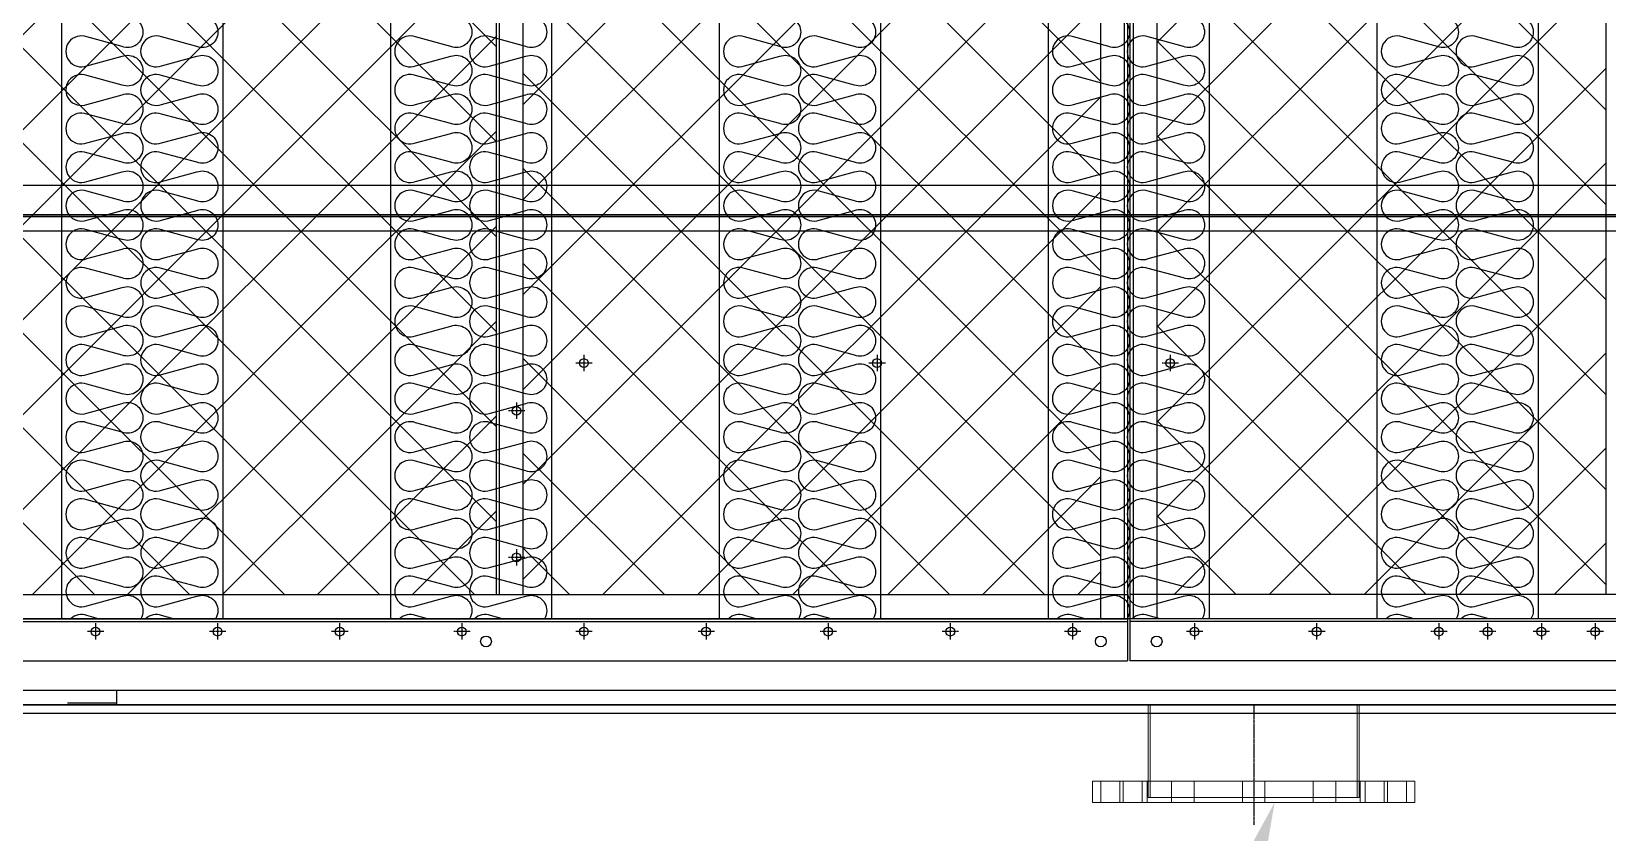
# Model space of a CAD drawing. Header units: millimetres. Extents: x 2911 to 32318, y 2586 to 23381.
# Drawn here: x 21980 to 23446, y 9193 to 9938 of the extents above; entities that cross this region are included whole.
import ezdxf

# ---------------------------------------------------------------- set-up
doc = ezdxf.new("R2010")
doc.units = ezdxf.units.MM
doc.linetypes.add('CENTER', pattern=[2, 1.25, -0.25, 0.25, -0.25])
for name, color, linetype in [('center', 1, 'CENTER'), ('SMS', 220, 'Continuous'), ('냉각탑', 4, 'Continuous'), ('냉각탑_dim', 1, 'Continuous'), ('냉각탑_찬넬방진', 1, 'Continuous')]:
    doc.layers.add(name, color=color, linetype=linetype)

# ---------------------------------------------------------------- blocks, each defined once
blk = doc.blocks.new('2')
at = {"ltscale": 500}
h = blk.add_hatch(dxfattribs=at)
h.set_pattern_fill('ANSI37', color=251, scale=500)
h.set_pattern_definition([(45, (-5391.07, -3196.62), (-44.19417, 44.19417), []), (135, (-5391.07, -3196.62), (-44.19417, -44.19417), [])])
h.paths.add_polyline_path([(22411.8, 12247.2), (21869, 12247.2), (21869, 9414.2), (22411.8, 9414.2)])
h = blk.add_hatch(dxfattribs=at)
h.set_pattern_fill('ANSI37', color=251, scale=500)
h.set_pattern_definition([(45, (-5214.07, -3196.62), (-44.19417, 44.19417), []), (135, (-5214.07, -3196.62), (-44.19417, -44.19417), [])])
h.paths.add_polyline_path([(22974.4, 12247.2), (22436.8, 12247.2), (22436.8, 9414.2), (22974.4, 9414.2)])
h = blk.add_hatch(dxfattribs=at)
h.set_pattern_fill('ANSI37', color=251, scale=500)
h.set_pattern_definition([(45, (-5566.164, -3196.62), (-44.19417, 44.19417), []), (135, (-5566.164, -3196.62), (-44.19417, -44.19417), [])])
h.paths.add_polyline_path([(23026.7, 9414.2), (23444.5, 9414.2), (23444.5, 12247.2), (23026.7, 12247.2)])
at = {"color": 251, "ltscale": 500}
for p, q in [((22999.5, 12308.7), (22999.5, 9352.7)), ((23001.5, 12308.7), (23001.5, 9352.7)), ((22974.4, 12269.7), (22974.4, 9391.7)), ((22996.4, 12269.7), (22996.4, 9391.7)), ((23004.7, 12269.7), (23004.7, 9391.7)), ((23026.7, 12269.7), (23026.7, 9391.7)), ((22411.8, 12247.2), (22411.8, 9414.2)), ((22414.8, 12247.2), (22414.8, 9414.2)), ((22436.8, 12247.2), (22436.8, 9414.2)), ((23444.5, 12247.2), (23444.5, 9414.2)), ((21869, 9414.2), (22999.5, 9414.2)), ((23918.1, 9414.2), (23001.5, 9414.2)), ((21812.5, 9391.7), (22999.5, 9391.7)), ((21849, 9389.2), (22999.5, 9389.2)), ((23918.1, 9391.7), (23001.5, 9391.7)), ((23918.1, 9389.2), (23001.5, 9389.2)), ((21812.5, 9352.7), (22999.5, 9352.7)), ((21813.5, 9352.7), (22999.5, 9352.7)), ((23918.1, 9352.7), (23001.5, 9352.7)), ((23918.1, 9352.7), (23001.5, 9352.7))]:
    blk.add_line(p, q, dxfattribs=at)
at = {"color": 7}
for p, q in [((22007.5, 12269.9), (22007.5, 9391.7)), ((22157.5, 12269.9), (22157.5, 9391.7)), ((22313.5, 12269.9), (22313.5, 9391.7)), ((22463.5, 12269.9), (22463.5, 9391.7)), ((22619.5, 12269.9), (22619.5, 9391.7)), ((22769.5, 12269.9), (22769.5, 9391.7)), ((22925.5, 12269.9), (22925.5, 9391.7)), ((23075.5, 12269.9), (23075.5, 9391.7)), ((23231.5, 12269.9), (23231.5, 9391.7)), ((23381.5, 12269.9), (23381.5, 9391.7)), ((24508.5, 9391.7), (21809.5, 9391.7)), ((21809.5, 9311.7), (24264.5, 9311.7))]:
    blk.add_line(p, q, dxfattribs=at)
for p, q in [((21849.5, 9795.3), (24469.4, 9795.3)), ((21849.5, 9768), (24469.4, 9768)), ((21863.2, 9766.2), (24454.9, 9766.2)), ((24468.5, 9766.2), (21863.2, 9766.2)), ((24454.9, 9752.6), (21863.2, 9752.6)), ((22157.5, 9391.7), (22007.5, 9391.7)), ((22463.5, 9391.7), (22313.5, 9391.7)), ((22769.5, 9391.7), (22619.5, 9391.7)), ((23075.5, 9391.7), (22925.5, 9391.7)), ((23381.5, 9391.7), (23231.5, 9391.7)), ((21863.2, 9325.3), (24454.9, 9325.3)), ((22013.2, 9313.5), (22058.6, 9313.5)), ((22058.6, 9325.3), (22058.6, 9311.6)), ((21809.5, 9311.7), (24264.5, 9311.7)), ((24509.4, 9311.6), (21959.5, 9311.6)), ((21999.5, 9311.6), (24509.4, 9311.6))]:
    blk.add_line(p, q)
at = {"color": 7, "lineweight": 15}
for p, q in [((23018.6, 9311.6), (23018.6, 9240.7)), ((23020.4, 9311.6), (23020.4, 9225.3)), ((23213.2, 9311.6), (23213.2, 9225.3)), ((23215, 9311.6), (23215, 9240.7)), ((23116.8, 9240.7), (22966.8, 9240.7)), ((22966.8, 9240.7), (22966.8, 9220.7)), ((22974.5, 9220.7), (22974.5, 9240.7)), ((22992.2, 9220.7), (22992.2, 9240.7)), ((22992.2, 9220.7), (22992.2, 9240.7)), ((22995.4, 9220.7), (22995.4, 9240.7)), ((23013.1, 9220.7), (23013.1, 9240.7)), ((23013.1, 9220.7), (23013.1, 9240.7)), ((23017.7, 9240.7), (23017.7, 9220.7)), ((23018.6, 9240.7), (23018.6, 9225.3)), ((23040.4, 9220.7), (23040.4, 9240.7)), ((23040.4, 9220.7), (23040.4, 9240.7)), ((23061.3, 9220.7), (23061.3, 9240.7)), ((23061.3, 9220.7), (23061.3, 9240.7)), ((23106.3, 9220.7), (23106.3, 9240.7)), ((23106.3, 9220.7), (23106.3, 9240.7)), ((23266.8, 9240.7), (23116.8, 9240.7)), ((23127.2, 9220.7), (23127.2, 9240.7)), ((23127.2, 9220.7), (23127.2, 9240.7)), ((23172.2, 9220.7), (23172.2, 9240.7)), ((23172.2, 9220.7), (23172.2, 9240.7)), ((23193.2, 9220.7), (23193.2, 9240.7)), ((23193.2, 9220.7), (23193.2, 9240.7)), ((23215, 9240.7), (23215, 9225.3)), ((23215.9, 9240.7), (23215.9, 9220.7)), ((23220.5, 9220.7), (23220.5, 9240.7)), ((23220.5, 9220.7), (23220.5, 9240.7)), ((23238.2, 9220.7), (23238.2, 9240.7)), ((23241.4, 9220.7), (23241.4, 9240.7)), ((23241.4, 9220.7), (23241.4, 9240.7)), ((23259.1, 9220.7), (23259.1, 9240.7)), ((23266.8, 9240.7), (23266.8, 9220.7)), ((23116.8, 9225.3), (23018.6, 9225.3)), ((23116.8, 9225.3), (23020.4, 9225.3)), ((23215, 9225.3), (23116.8, 9225.3)), ((23116.8, 9220.7), (22966.8, 9220.7)), ((23266.8, 9220.7), (23116.8, 9220.7))]:
    blk.add_line(p, q, dxfattribs=at)
at = {"ltscale": 500, "elevation": 0}
blk.add_lwpolyline([(21809.5, 12020.7), (24509.4, 12020.7), (24509.4, 9311.6), (21809.5, 9311.6)], close=True, dxfattribs=at)
for centre in [(22493.6, 9629.8), (22766.3, 9629.8), (23039.1, 9629.8), (22430.9, 9585.3), (22430.9, 9448.9), (22039.1, 9379.8), (22152.7, 9379.8), (22266.3, 9379.8), (22380, 9379.8), (22493.6, 9379.8), (22607.2, 9379.8), (22720.9, 9379.8), (22834.5, 9379.8), (22948.2, 9379.8), (23061.8, 9379.8), (23175.4, 9379.8), (23289.1, 9379.8), (23334.5, 9379.8), (23384.5, 9379.8), (23434.5, 9379.8)]:
    blk.add_circle(centre, 4.09)
at = {"color": 251, "ltscale": 500}
for centre in [(22402.5, 9370.7), (22974.5, 9370.7), (23026.5, 9370.7)]:
    blk.add_circle(centre, 5, dxfattribs=at)
at = {"layer": 'center'}
for p, q in [((22493.6, 9637.6), (22493.6, 9622.1)), ((22766.3, 9637.6), (22766.3, 9622.1)), ((23039.1, 9637.6), (23039.1, 9622.1)), ((22501.3, 9629.8), (22485.9, 9629.8)), ((22774.1, 9629.8), (22758.6, 9629.8)), ((23046.8, 9629.8), (23031.3, 9629.8)), ((22430.9, 9593), (22430.9, 9577.6)), ((22438.6, 9585.3), (22423.2, 9585.3)), ((22438.6, 9448.9), (22423.2, 9448.9)), ((22430.9, 9456.6), (22430.9, 9441.2)), ((22039.1, 9387.6), (22039.1, 9372.1)), ((22152.7, 9387.6), (22152.7, 9372.1)), ((22266.3, 9387.6), (22266.3, 9372.1)), ((22380, 9387.6), (22380, 9372.1)), ((22493.6, 9387.6), (22493.6, 9372.1)), ((22607.2, 9387.6), (22607.2, 9372.1)), ((22720.9, 9387.6), (22720.9, 9372.1)), ((22834.5, 9387.6), (22834.5, 9372.1)), ((22948.2, 9387.6), (22948.2, 9372.1)), ((23061.8, 9387.6), (23061.8, 9372.1)), ((23175.4, 9387.6), (23175.4, 9372.1)), ((23289.1, 9387.6), (23289.1, 9372.1)), ((23334.5, 9387.6), (23334.5, 9372.1)), ((23384.5, 9387.6), (23384.5, 9372.1)), ((23434.5, 9387.6), (23434.5, 9372.1)), ((22046.8, 9379.8), (22031.3, 9379.8)), ((22160.4, 9379.8), (22145, 9379.8)), ((22274.1, 9379.8), (22258.6, 9379.8)), ((22387.7, 9379.8), (22372.2, 9379.8)), ((22501.3, 9379.8), (22485.9, 9379.8)), ((22615, 9379.8), (22599.5, 9379.8)), ((22728.6, 9379.8), (22713.2, 9379.8)), ((22842.2, 9379.8), (22826.8, 9379.8)), ((22955.9, 9379.8), (22940.4, 9379.8)), ((23069.5, 9379.8), (23054.1, 9379.8)), ((23183.2, 9379.8), (23167.7, 9379.8)), ((23296.8, 9379.8), (23281.3, 9379.8)), ((23342.2, 9379.8), (23326.8, 9379.8)), ((23392.2, 9379.8), (23376.8, 9379.8)), ((23442.2, 9379.8), (23426.8, 9379.8)), ((23116.8, 9311.6), (23116.8, 9199.5))]:
    blk.add_line(p, q, dxfattribs=at)
at = {"layer": 'SMS', "color": 5}
for points in [[(22063.9, 9951.3, -0.524856), (22083.3, 9937.9, -0.524856), (22063.9, 9924.5), (22031, 9933.4, 1.449198), (22031, 9906.5), (22063.9, 9915.4, -0.524856), (22083.3, 9902, -0.524856), (22063.9, 9888.6), (22031, 9897.5, 1.449198), (22031, 9870.6), (22063.9, 9879.5, -0.524856), (22083.3, 9866.1, -0.524856), (22063.9, 9852.7), (22031, 9861.6, 1.449198), (22031, 9834.7), (22063.9, 9843.6, -0.524856), (22083.3, 9830.2, -0.524856), (22063.9, 9816.7), (22031, 9825.6, 1.449198), (22031, 9798.8), (22063.9, 9807.7, -0.524856), (22083.3, 9794.3, -0.524856), (22063.9, 9780.8), (22031, 9789.7, 1.449198), (22031, 9762.9), (22063.9, 9771.8, -0.524856), (22083.3, 9758.4, -0.524856), (22063.9, 9744.9), (22031, 9753.8, 1.449198), (22031, 9727), (22063.9, 9735.9, -0.524856), (22083.3, 9722.4, -0.524856), (22063.9, 9709), (22031, 9717.9, 1.449198), (22031, 9691.1), (22063.9, 9700, -0.524856), (22083.3, 9686.5, -0.524856), (22063.9, 9673.1), (22031, 9682, 1.449198), (22031, 9655.1), (22063.9, 9664.1, -0.524856), (22083.3, 9650.6, -0.524856), (22063.9, 9637.2), (22031, 9646.1, 1.449198), (22031, 9619.2), (22063.9, 9628.1, -0.524856), (22083.3, 9614.7, -0.524856), (22063.9, 9601.3), (22031, 9610.2, 1.449198), (22031, 9583.3), (22063.9, 9592.2, -0.524856), (22083.3, 9578.8, -0.524856), (22063.9, 9565.4), (22031, 9574.3, 1.449198), (22031, 9547.4), (22063.9, 9556.3, -0.524856), (22083.3, 9542.9, -0.524856), (22063.9, 9529.5), (22031, 9538.4, 1.449198), (22031, 9511.5), (22063.9, 9520.4, -0.524856), (22083.3, 9507, -0.524856), (22063.9, 9493.6), (22031, 9502.5, 1.449198), (22031, 9475.6), (22063.9, 9484.5, -0.524856), (22083.3, 9471.1, -0.524856), (22063.9, 9457.6), (22031, 9466.5, 1.449198), (22031, 9439.7), (22063.9, 9448.6, -0.524856), (22083.3, 9435.2, -0.524856), (22063.9, 9421.7), (22031, 9430.6, 1.449198), (22031, 9403.8), (22063.9, 9412.7, -0.524856), (22083.3, 9399.3, -0.1385), (22081.2, 9391.7, -0.1385)], [(22133.5, 9951.3, -0.524856), (22153, 9937.9, -0.524856), (22133.5, 9924.5), (22100.6, 9933.4, 1.449198), (22100.6, 9906.5), (22133.5, 9915.4, -0.524856), (22153, 9902, -0.524856), (22133.5, 9888.6), (22100.6, 9897.5, 1.449198), (22100.6, 9870.6), (22133.5, 9879.5, -0.524856), (22153, 9866.1, -0.524856), (22133.5, 9852.7), (22100.6, 9861.6, 1.449198), (22100.6, 9834.7), (22133.5, 9843.6, -0.524856), (22153, 9830.2, -0.524856), (22133.5, 9816.7), (22100.6, 9825.6, 1.449198), (22100.6, 9798.8), (22133.5, 9807.7, -0.524856), (22153, 9794.3, -0.524856), (22133.5, 9780.8), (22100.6, 9789.7, 1.449198), (22100.6, 9762.9), (22133.5, 9771.8, -0.524856), (22153, 9758.4, -0.524856), (22133.5, 9744.9), (22100.6, 9753.8, 1.449198), (22100.6, 9727), (22133.5, 9735.9, -0.524856), (22153, 9722.4, -0.524856), (22133.5, 9709), (22100.6, 9717.9, 1.449198), (22100.6, 9691.1), (22133.5, 9700, -0.524856), (22153, 9686.5, -0.524856), (22133.5, 9673.1), (22100.6, 9682, 1.449198), (22100.6, 9655.1), (22133.5, 9664.1, -0.524856), (22153, 9650.6, -0.524856), (22133.5, 9637.2), (22100.6, 9646.1, 1.449198), (22100.6, 9619.2), (22133.5, 9628.1, -0.524856), (22153, 9614.7, -0.524856), (22133.5, 9601.3), (22100.6, 9610.2, 1.449198), (22100.6, 9583.3), (22133.5, 9592.2, -0.524856), (22153, 9578.8, -0.524856), (22133.5, 9565.4), (22100.6, 9574.3, 1.449198), (22100.6, 9547.4), (22133.5, 9556.3, -0.524856), (22153, 9542.9, -0.524856), (22133.5, 9529.5), (22100.6, 9538.4, 1.449198), (22100.6, 9511.5), (22133.5, 9520.4, -0.524856), (22153, 9507, -0.524856), (22133.5, 9493.6), (22100.6, 9502.5, 1.449198), (22100.6, 9475.6), (22133.5, 9484.5, -0.524856), (22153, 9471.1, -0.524856), (22133.5, 9457.6), (22100.6, 9466.5, 1.449198), (22100.6, 9439.7), (22133.5, 9448.6, -0.524856), (22153, 9435.2, -0.524856), (22133.5, 9421.7), (22100.6, 9430.6, 1.449198), (22100.6, 9403.8), (22133.5, 9412.7, -0.524856), (22153, 9399.3, -0.1385), (22150.8, 9391.7, -0.1385)], [(22369.9, 9951.3, -0.524856), (22389.3, 9937.9, -0.524856), (22369.9, 9924.5), (22337, 9933.4, 1.449198), (22337, 9906.5), (22369.9, 9915.4, -0.524856), (22389.3, 9902, -0.524856), (22369.9, 9888.6), (22337, 9897.5, 1.449198), (22337, 9870.6), (22369.9, 9879.5, -0.524856), (22389.3, 9866.1, -0.524856), (22369.9, 9852.7), (22337, 9861.6, 1.449198), (22337, 9834.7), (22369.9, 9843.6, -0.524856), (22389.3, 9830.2, -0.524856), (22369.9, 9816.7), (22337, 9825.6, 1.449198), (22337, 9798.8), (22369.9, 9807.7, -0.524856), (22389.3, 9794.3, -0.524856), (22369.9, 9780.8), (22337, 9789.7, 1.449198), (22337, 9762.9), (22369.9, 9771.8, -0.524856), (22389.3, 9758.4, -0.524856), (22369.9, 9744.9), (22337, 9753.8, 1.449198), (22337, 9727), (22369.9, 9735.9, -0.524856), (22389.3, 9722.4, -0.524856), (22369.9, 9709), (22337, 9717.9, 1.449198), (22337, 9691.1), (22369.9, 9700, -0.524856), (22389.3, 9686.5, -0.524856), (22369.9, 9673.1), (22337, 9682, 1.449198), (22337, 9655.1), (22369.9, 9664.1, -0.524856), (22389.3, 9650.6, -0.524856), (22369.9, 9637.2), (22337, 9646.1, 1.449198), (22337, 9619.2), (22369.9, 9628.1, -0.524856), (22389.3, 9614.7, -0.524856), (22369.9, 9601.3), (22337, 9610.2, 1.449198), (22337, 9583.3), (22369.9, 9592.2, -0.524856), (22389.3, 9578.8, -0.524856), (22369.9, 9565.4), (22337, 9574.3, 1.449198), (22337, 9547.4), (22369.9, 9556.3, -0.524856), (22389.3, 9542.9, -0.524856), (22369.9, 9529.5), (22337, 9538.4, 1.449198), (22337, 9511.5), (22369.9, 9520.4, -0.524856), (22389.3, 9507, -0.524856), (22369.9, 9493.6), (22337, 9502.5, 1.449198), (22337, 9475.6), (22369.9, 9484.5, -0.524856), (22389.3, 9471.1, -0.524856), (22369.9, 9457.6), (22337, 9466.5, 1.449198), (22337, 9439.7), (22369.9, 9448.6, -0.524856), (22389.3, 9435.2, -0.524856), (22369.9, 9421.7), (22337, 9430.6, 1.449198), (22337, 9403.8), (22369.9, 9412.7, -0.524856), (22389.3, 9399.3, -0.1385), (22387.2, 9391.7, -0.1385)], [(22439.5, 9951.3, -0.524856), (22459, 9937.9, -0.524856), (22439.5, 9924.5), (22406.6, 9933.4, 1.449198), (22406.6, 9906.5), (22439.5, 9915.4, -0.524856), (22459, 9902, -0.524856), (22439.5, 9888.6), (22406.6, 9897.5, 1.449198), (22406.6, 9870.6), (22439.5, 9879.5, -0.524856), (22459, 9866.1, -0.524856), (22439.5, 9852.7), (22406.6, 9861.6, 1.449198), (22406.6, 9834.7), (22439.5, 9843.6, -0.524856), (22459, 9830.2, -0.524856), (22439.5, 9816.7), (22406.6, 9825.6, 1.449198), (22406.6, 9798.8), (22439.5, 9807.7, -0.524856), (22459, 9794.3, -0.524856), (22439.5, 9780.8), (22406.6, 9789.7, 1.449198), (22406.6, 9762.9), (22439.5, 9771.8, -0.524856), (22459, 9758.4, -0.524856), (22439.5, 9744.9), (22406.6, 9753.8, 1.449198), (22406.6, 9727), (22439.5, 9735.9, -0.524856), (22459, 9722.4, -0.524856), (22439.5, 9709), (22406.6, 9717.9, 1.449198), (22406.6, 9691.1), (22439.5, 9700, -0.524856), (22459, 9686.5, -0.524856), (22439.5, 9673.1), (22406.6, 9682, 1.449198), (22406.6, 9655.1), (22439.5, 9664.1, -0.524856), (22459, 9650.6, -0.524856), (22439.5, 9637.2), (22406.6, 9646.1, 1.449198), (22406.6, 9619.2), (22439.5, 9628.1, -0.524856), (22459, 9614.7, -0.524856), (22439.5, 9601.3), (22406.6, 9610.2, 1.449198), (22406.6, 9583.3), (22439.5, 9592.2, -0.524856), (22459, 9578.8, -0.524856), (22439.5, 9565.4), (22406.6, 9574.3, 1.449198), (22406.6, 9547.4), (22439.5, 9556.3, -0.524856), (22459, 9542.9, -0.524856), (22439.5, 9529.5), (22406.6, 9538.4, 1.449198), (22406.6, 9511.5), (22439.5, 9520.4, -0.524856), (22459, 9507, -0.524856), (22439.5, 9493.6), (22406.6, 9502.5, 1.449198), (22406.6, 9475.6), (22439.5, 9484.5, -0.524856), (22459, 9471.1, -0.524856), (22439.5, 9457.6), (22406.6, 9466.5, 1.449198), (22406.6, 9439.7), (22439.5, 9448.6, -0.524856), (22459, 9435.2, -0.524856), (22439.5, 9421.7), (22406.6, 9430.6, 1.449198), (22406.6, 9403.8), (22439.5, 9412.7, -0.524856), (22459, 9399.3, -0.1385), (22456.8, 9391.7, -0.1385)], [(22675.9, 9951.3, -0.524856), (22695.3, 9937.9, -0.524856), (22675.9, 9924.5), (22643, 9933.4, 1.449198), (22643, 9906.5), (22675.9, 9915.4, -0.524856), (22695.3, 9902, -0.524856), (22675.9, 9888.6), (22643, 9897.5, 1.449198), (22643, 9870.6), (22675.9, 9879.5, -0.524856), (22695.3, 9866.1, -0.524856), (22675.9, 9852.7), (22643, 9861.6, 1.449198), (22643, 9834.7), (22675.9, 9843.6, -0.524856), (22695.3, 9830.2, -0.524856), (22675.9, 9816.7), (22643, 9825.6, 1.449198), (22643, 9798.8), (22675.9, 9807.7, -0.524856), (22695.3, 9794.3, -0.524856), (22675.9, 9780.8), (22643, 9789.7, 1.449198), (22643, 9762.9), (22675.9, 9771.8, -0.524856), (22695.3, 9758.4, -0.524856), (22675.9, 9744.9), (22643, 9753.8, 1.449198), (22643, 9727), (22675.9, 9735.9, -0.524856), (22695.3, 9722.4, -0.524856), (22675.9, 9709), (22643, 9717.9, 1.449198), (22643, 9691.1), (22675.9, 9700, -0.524856), (22695.3, 9686.5, -0.524856), (22675.9, 9673.1), (22643, 9682, 1.449198), (22643, 9655.1), (22675.9, 9664.1, -0.524856), (22695.3, 9650.6, -0.524856), (22675.9, 9637.2), (22643, 9646.1, 1.449198), (22643, 9619.2), (22675.9, 9628.1, -0.524856), (22695.3, 9614.7, -0.524856), (22675.9, 9601.3), (22643, 9610.2, 1.449198), (22643, 9583.3), (22675.9, 9592.2, -0.524856), (22695.3, 9578.8, -0.524856), (22675.9, 9565.4), (22643, 9574.3, 1.449198), (22643, 9547.4), (22675.9, 9556.3, -0.524856), (22695.3, 9542.9, -0.524856), (22675.9, 9529.5), (22643, 9538.4, 1.449198), (22643, 9511.5), (22675.9, 9520.4, -0.524856), (22695.3, 9507, -0.524856), (22675.9, 9493.6), (22643, 9502.5, 1.449198), (22643, 9475.6), (22675.9, 9484.5, -0.524856), (22695.3, 9471.1, -0.524856), (22675.9, 9457.6), (22643, 9466.5, 1.449198), (22643, 9439.7), (22675.9, 9448.6, -0.524856), (22695.3, 9435.2, -0.524856), (22675.9, 9421.7), (22643, 9430.6, 1.449198), (22643, 9403.8), (22675.9, 9412.7, -0.524856), (22695.3, 9399.3, -0.1385), (22693.2, 9391.7, -0.1385)], [(22745.5, 9951.3, -0.524856), (22765, 9937.9, -0.524856), (22745.5, 9924.5), (22712.6, 9933.4, 1.449198), (22712.6, 9906.5), (22745.5, 9915.4, -0.524856), (22765, 9902, -0.524856), (22745.5, 9888.6), (22712.6, 9897.5, 1.449198), (22712.6, 9870.6), (22745.5, 9879.5, -0.524856), (22765, 9866.1, -0.524856), (22745.5, 9852.7), (22712.6, 9861.6, 1.449198), (22712.6, 9834.7), (22745.5, 9843.6, -0.524856), (22765, 9830.2, -0.524856), (22745.5, 9816.7), (22712.6, 9825.6, 1.449198), (22712.6, 9798.8), (22745.5, 9807.7, -0.524856), (22765, 9794.3, -0.524856), (22745.5, 9780.8), (22712.6, 9789.7, 1.449198), (22712.6, 9762.9), (22745.5, 9771.8, -0.524856), (22765, 9758.4, -0.524856), (22745.5, 9744.9), (22712.6, 9753.8, 1.449198), (22712.6, 9727), (22745.5, 9735.9, -0.524856), (22765, 9722.4, -0.524856), (22745.5, 9709), (22712.6, 9717.9, 1.449198), (22712.6, 9691.1), (22745.5, 9700, -0.524856), (22765, 9686.5, -0.524856), (22745.5, 9673.1), (22712.6, 9682, 1.449198), (22712.6, 9655.1), (22745.5, 9664.1, -0.524856), (22765, 9650.6, -0.524856), (22745.5, 9637.2), (22712.6, 9646.1, 1.449198), (22712.6, 9619.2), (22745.5, 9628.1, -0.524856), (22765, 9614.7, -0.524856), (22745.5, 9601.3), (22712.6, 9610.2, 1.449198), (22712.6, 9583.3), (22745.5, 9592.2, -0.524856), (22765, 9578.8, -0.524856), (22745.5, 9565.4), (22712.6, 9574.3, 1.449198), (22712.6, 9547.4), (22745.5, 9556.3, -0.524856), (22765, 9542.9, -0.524856), (22745.5, 9529.5), (22712.6, 9538.4, 1.449198), (22712.6, 9511.5), (22745.5, 9520.4, -0.524856), (22765, 9507, -0.524856), (22745.5, 9493.6), (22712.6, 9502.5, 1.449198), (22712.6, 9475.6), (22745.5, 9484.5, -0.524856), (22765, 9471.1, -0.524856), (22745.5, 9457.6), (22712.6, 9466.5, 1.449198), (22712.6, 9439.7), (22745.5, 9448.6, -0.524856), (22765, 9435.2, -0.524856), (22745.5, 9421.7), (22712.6, 9430.6, 1.449198), (22712.6, 9403.8), (22745.5, 9412.7, -0.524856), (22765, 9399.3, -0.1385), (22762.8, 9391.7, -0.1385)], [(22981.9, 9951.3, -0.524856), (23001.3, 9937.9, -0.524856), (22981.9, 9924.5), (22949, 9933.4, 1.449198), (22949, 9906.5), (22981.9, 9915.4, -0.524856), (23001.3, 9902, -0.524856), (22981.9, 9888.6), (22949, 9897.5, 1.449198), (22949, 9870.6), (22981.9, 9879.5, -0.524856), (23001.3, 9866.1, -0.524856), (22981.9, 9852.7), (22949, 9861.6, 1.449198), (22949, 9834.7), (22981.9, 9843.6, -0.524856), (23001.3, 9830.2, -0.524856), (22981.9, 9816.7), (22949, 9825.6, 1.449198), (22949, 9798.8), (22981.9, 9807.7, -0.524856), (23001.3, 9794.3, -0.524856), (22981.9, 9780.8), (22949, 9789.7, 1.449198), (22949, 9762.9), (22981.9, 9771.8, -0.524856), (23001.3, 9758.4, -0.524856), (22981.9, 9744.9), (22949, 9753.8, 1.449198), (22949, 9727), (22981.9, 9735.9, -0.524856), (23001.3, 9722.4, -0.524856), (22981.9, 9709), (22949, 9717.9, 1.449198), (22949, 9691.1), (22981.9, 9700, -0.524856), (23001.3, 9686.5, -0.524856), (22981.9, 9673.1), (22949, 9682, 1.449198), (22949, 9655.1), (22981.9, 9664.1, -0.524856), (23001.3, 9650.6, -0.524856), (22981.9, 9637.2), (22949, 9646.1, 1.449198), (22949, 9619.2), (22981.9, 9628.1, -0.524856), (23001.3, 9614.7, -0.524856), (22981.9, 9601.3), (22949, 9610.2, 1.449198), (22949, 9583.3), (22981.9, 9592.2, -0.524856), (23001.3, 9578.8, -0.524856), (22981.9, 9565.4), (22949, 9574.3, 1.449198), (22949, 9547.4), (22981.9, 9556.3, -0.524856), (23001.3, 9542.9, -0.524856), (22981.9, 9529.5), (22949, 9538.4, 1.449198), (22949, 9511.5), (22981.9, 9520.4, -0.524856), (23001.3, 9507, -0.524856), (22981.9, 9493.6), (22949, 9502.5, 1.449198), (22949, 9475.6), (22981.9, 9484.5, -0.524856), (23001.3, 9471.1, -0.524856), (22981.9, 9457.6), (22949, 9466.5, 1.449198), (22949, 9439.7), (22981.9, 9448.6, -0.524856), (23001.3, 9435.2, -0.524856), (22981.9, 9421.7), (22949, 9430.6, 1.449198), (22949, 9403.8), (22981.9, 9412.7, -0.524856), (23001.3, 9399.3, -0.1385), (22999.2, 9391.7, -0.1385)], [(23051.5, 9951.3, -0.524856), (23071, 9937.9, -0.524856), (23051.5, 9924.5), (23018.6, 9933.4, 1.449198), (23018.6, 9906.5), (23051.5, 9915.4, -0.524856), (23071, 9902, -0.524856), (23051.5, 9888.6), (23018.6, 9897.5, 1.449198), (23018.6, 9870.6), (23051.5, 9879.5, -0.524856), (23071, 9866.1, -0.524856), (23051.5, 9852.7), (23018.6, 9861.6, 1.449198), (23018.6, 9834.7), (23051.5, 9843.6, -0.524856), (23071, 9830.2, -0.524856), (23051.5, 9816.7), (23018.6, 9825.6, 1.449198), (23018.6, 9798.8), (23051.5, 9807.7, -0.524856), (23071, 9794.3, -0.524856), (23051.5, 9780.8), (23018.6, 9789.7, 1.449198), (23018.6, 9762.9), (23051.5, 9771.8, -0.524856), (23071, 9758.4, -0.524856), (23051.5, 9744.9), (23018.6, 9753.8, 1.449198), (23018.6, 9727), (23051.5, 9735.9, -0.524856), (23071, 9722.4, -0.524856), (23051.5, 9709), (23018.6, 9717.9, 1.449198), (23018.6, 9691.1), (23051.5, 9700, -0.524856), (23071, 9686.5, -0.524856), (23051.5, 9673.1), (23018.6, 9682, 1.449198), (23018.6, 9655.1), (23051.5, 9664.1, -0.524856), (23071, 9650.6, -0.524856), (23051.5, 9637.2), (23018.6, 9646.1, 1.449198), (23018.6, 9619.2), (23051.5, 9628.1, -0.524856), (23071, 9614.7, -0.524856), (23051.5, 9601.3), (23018.6, 9610.2, 1.449198), (23018.6, 9583.3), (23051.5, 9592.2, -0.524856), (23071, 9578.8, -0.524856), (23051.5, 9565.4), (23018.6, 9574.3, 1.449198), (23018.6, 9547.4), (23051.5, 9556.3, -0.524856), (23071, 9542.9, -0.524856), (23051.5, 9529.5), (23018.6, 9538.4, 1.449198), (23018.6, 9511.5), (23051.5, 9520.4, -0.524856), (23071, 9507, -0.524856), (23051.5, 9493.6), (23018.6, 9502.5, 1.449198), (23018.6, 9475.6), (23051.5, 9484.5, -0.524856), (23071, 9471.1, -0.524856), (23051.5, 9457.6), (23018.6, 9466.5, 1.449198), (23018.6, 9439.7), (23051.5, 9448.6, -0.524856), (23071, 9435.2, -0.524856), (23051.5, 9421.7), (23018.6, 9430.6, 1.449198), (23018.6, 9403.8), (23051.5, 9412.7, -0.524856), (23071, 9399.3, -0.1385), (23068.8, 9391.7, -0.1385)], [(23287.9, 9951.3, -0.524856), (23307.3, 9937.9, -0.524856), (23287.9, 9924.5), (23255, 9933.4, 1.449198), (23255, 9906.5), (23287.9, 9915.4, -0.524856), (23307.3, 9902, -0.524856), (23287.9, 9888.6), (23255, 9897.5, 1.449198), (23255, 9870.6), (23287.9, 9879.5, -0.524856), (23307.3, 9866.1, -0.524856), (23287.9, 9852.7), (23255, 9861.6, 1.449198), (23255, 9834.7), (23287.9, 9843.6, -0.524856), (23307.3, 9830.2, -0.524856), (23287.9, 9816.7), (23255, 9825.6, 1.449198), (23255, 9798.8), (23287.9, 9807.7, -0.524856), (23307.3, 9794.3, -0.524856), (23287.9, 9780.8), (23255, 9789.7, 1.449198), (23255, 9762.9), (23287.9, 9771.8, -0.524856), (23307.3, 9758.4, -0.524856), (23287.9, 9744.9), (23255, 9753.8, 1.449198), (23255, 9727), (23287.9, 9735.9, -0.524856), (23307.3, 9722.4, -0.524856), (23287.9, 9709), (23255, 9717.9, 1.449198), (23255, 9691.1), (23287.9, 9700, -0.524856), (23307.3, 9686.5, -0.524856), (23287.9, 9673.1), (23255, 9682, 1.449198), (23255, 9655.1), (23287.9, 9664.1, -0.524856), (23307.3, 9650.6, -0.524856), (23287.9, 9637.2), (23255, 9646.1, 1.449198), (23255, 9619.2), (23287.9, 9628.1, -0.524856), (23307.3, 9614.7, -0.524856), (23287.9, 9601.3), (23255, 9610.2, 1.449198), (23255, 9583.3), (23287.9, 9592.2, -0.524856), (23307.3, 9578.8, -0.524856), (23287.9, 9565.4), (23255, 9574.3, 1.449198), (23255, 9547.4), (23287.9, 9556.3, -0.524856), (23307.3, 9542.9, -0.524856), (23287.9, 9529.5), (23255, 9538.4, 1.449198), (23255, 9511.5), (23287.9, 9520.4, -0.524856), (23307.3, 9507, -0.524856), (23287.9, 9493.6), (23255, 9502.5, 1.449198), (23255, 9475.6), (23287.9, 9484.5, -0.524856), (23307.3, 9471.1, -0.524856), (23287.9, 9457.6), (23255, 9466.5, 1.449198), (23255, 9439.7), (23287.9, 9448.6, -0.524856), (23307.3, 9435.2, -0.524856), (23287.9, 9421.7), (23255, 9430.6, 1.449198), (23255, 9403.8), (23287.9, 9412.7, -0.524856), (23307.3, 9399.3, -0.1385), (23305.2, 9391.7, -0.1385)], [(23357.5, 9951.3, -0.524856), (23377, 9937.9, -0.524856), (23357.5, 9924.5), (23324.6, 9933.4, 1.449198), (23324.6, 9906.5), (23357.5, 9915.4, -0.524856), (23377, 9902, -0.524856), (23357.5, 9888.6), (23324.6, 9897.5, 1.449198), (23324.6, 9870.6), (23357.5, 9879.5, -0.524856), (23377, 9866.1, -0.524856), (23357.5, 9852.7), (23324.6, 9861.6, 1.449198), (23324.6, 9834.7), (23357.5, 9843.6, -0.524856), (23377, 9830.2, -0.524856), (23357.5, 9816.7), (23324.6, 9825.6, 1.449198), (23324.6, 9798.8), (23357.5, 9807.7, -0.524856), (23377, 9794.3, -0.524856), (23357.5, 9780.8), (23324.6, 9789.7, 1.449198), (23324.6, 9762.9), (23357.5, 9771.8, -0.524856), (23377, 9758.4, -0.524856), (23357.5, 9744.9), (23324.6, 9753.8, 1.449198), (23324.6, 9727), (23357.5, 9735.9, -0.524856), (23377, 9722.4, -0.524856), (23357.5, 9709), (23324.6, 9717.9, 1.449198), (23324.6, 9691.1), (23357.5, 9700, -0.524856), (23377, 9686.5, -0.524856), (23357.5, 9673.1), (23324.6, 9682, 1.449198), (23324.6, 9655.1), (23357.5, 9664.1, -0.524856), (23377, 9650.6, -0.524856), (23357.5, 9637.2), (23324.6, 9646.1, 1.449198), (23324.6, 9619.2), (23357.5, 9628.1, -0.524856), (23377, 9614.7, -0.524856), (23357.5, 9601.3), (23324.6, 9610.2, 1.449198), (23324.6, 9583.3), (23357.5, 9592.2, -0.524856), (23377, 9578.8, -0.524856), (23357.5, 9565.4), (23324.6, 9574.3, 1.449198), (23324.6, 9547.4), (23357.5, 9556.3, -0.524856), (23377, 9542.9, -0.524856), (23357.5, 9529.5), (23324.6, 9538.4, 1.449198), (23324.6, 9511.5), (23357.5, 9520.4, -0.524856), (23377, 9507, -0.524856), (23357.5, 9493.6), (23324.6, 9502.5, 1.449198), (23324.6, 9475.6), (23357.5, 9484.5, -0.524856), (23377, 9471.1, -0.524856), (23357.5, 9457.6), (23324.6, 9466.5, 1.449198), (23324.6, 9439.7), (23357.5, 9448.6, -0.524856), (23377, 9435.2, -0.524856), (23357.5, 9421.7), (23324.6, 9430.6, 1.449198), (23324.6, 9403.8), (23357.5, 9412.7, -0.524856), (23377, 9399.3, -0.1385), (23374.8, 9391.7, -0.1385)], [(22042, 9391.7), (22031, 9394.7, 0.287554), (22016, 9391.7)], [(22111.7, 9391.7), (22100.6, 9394.7, 0.287554), (22085.7, 9391.7)], [(22348, 9391.7), (22337, 9394.7, 0.287554), (22322, 9391.7)], [(22417.7, 9391.7), (22406.6, 9394.7, 0.287554), (22391.7, 9391.7)], [(22654, 9391.7), (22643, 9394.7, 0.287554), (22628, 9391.7)], [(22723.7, 9391.7), (22712.6, 9394.7, 0.287554), (22697.7, 9391.7)], [(22960, 9391.7), (22949, 9394.7, 0.287554), (22934, 9391.7)], [(23029.7, 9391.7), (23018.6, 9394.7, 0.287554), (23003.7, 9391.7)], [(23266, 9391.7), (23255, 9394.7, 0.287554), (23240, 9391.7)], [(23335.7, 9391.7), (23324.6, 9394.7, 0.287554), (23309.7, 9391.7)]]:
    blk.add_lwpolyline(points, format="xyb", dxfattribs=at)
at = {"layer": '냉각탑'}
blk.add_line((21959.5, 9311.6), (24509.4, 9311.6), dxfattribs=at)
at = {"layer": '냉각탑_찬넬방진', "ltscale": 30}
blk.add_line((21860.8, 9303.9), (24457.2, 9303.9), dxfattribs=at)
at = {"layer": '냉각탑_찬넬방진', "ltscale": 150}
blk.add_line((22010.8, 9311.6), (24509.4, 9311.6), dxfattribs=at)

msp = doc.modelspace()

# ---------------------------------------------------------------- linework, layer by layer
at = {"layer": '냉각탑_dim'}
msp.add_solid([(23070, 9099.4), (23136.3, 9220.7), (23112.9, 9084.5)], dxfattribs=at)

# ---------------------------------------------------------------- block references
msp.add_blockref('2', (0, 0))

doc.saveas('drawing.dxf')
